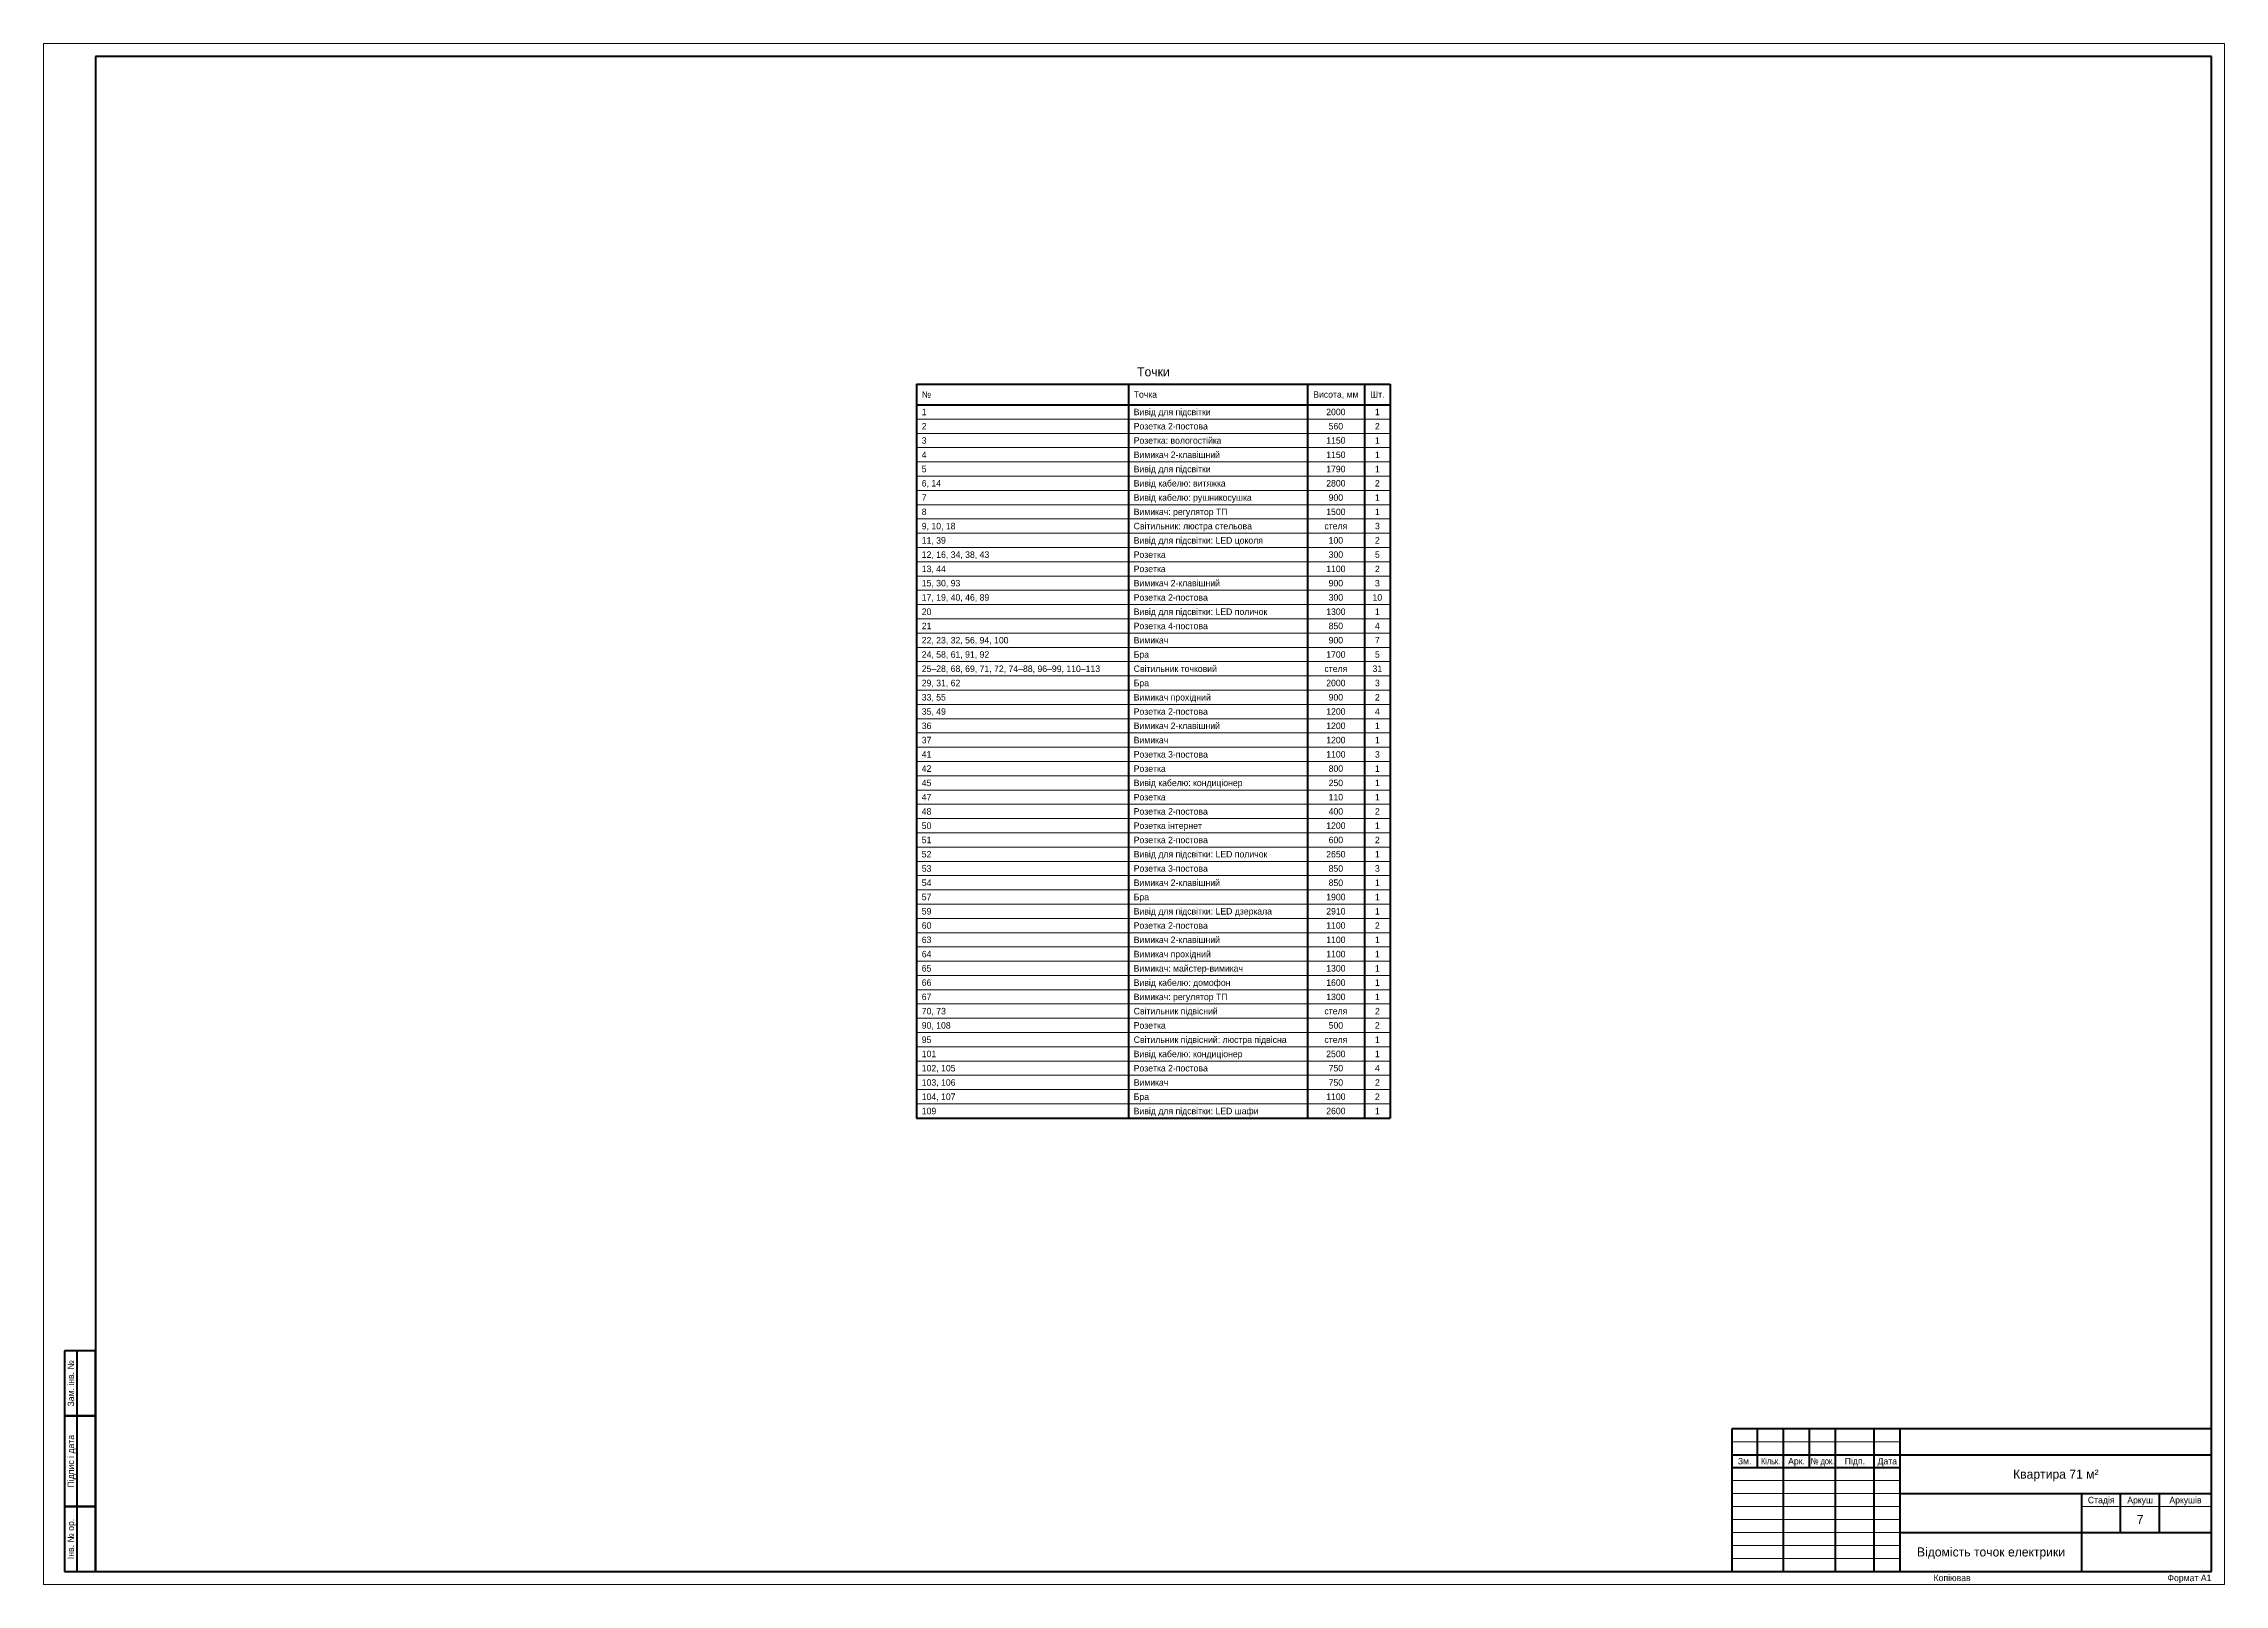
# Paper-space layout '07 Точки' of a CAD drawing. Header units: millimetres. Extents: x 0 to 841, y 0 to 594.
import ezdxf
from ezdxf.enums import TextEntityAlignment as Align

# ---------------------------------------------------------------- set-up
doc = ezdxf.new("R2010")
doc.units = ezdxf.units.MM
doc.layers.add('A-SHEET', color=7, linetype='Continuous')
doc.layers.add('A-TEXT', color=7, linetype='Continuous')
doc.styles.add('PLEX_LIGHT', font='IBMPlexSans-Light.ttf')

# ---------------------------------------------------------------- blocks, each defined once
blk = doc.blocks.new('STAMP_F3')
at = {"lineweight": 50}
for p, q in [((185, 55), (0, 55)), ((0, 55), (0, 0)), ((10, 40), (10, 55)), ((20, 40), (20, 55)), ((30, 40), (30, 55)), ((40, 40), (40, 55)), ((55, 40), (55, 55)), ((65, 0), (65, 55)), ((185, 0), (185, 55)), ((0, 45), (65, 45)), ((65, 45), (185, 45)), ((0, 40), (65, 40)), ((20, 0), (20, 40)), ((40, 0), (40, 40)), ((55, 0), (55, 40)), ((65, 30), (185, 30)), ((135, 0), (135, 30)), ((150, 15), (150, 30)), ((165, 15), (165, 30)), ((65, 15), (185, 15)), ((0, 0), (185, 0))]:
    blk.add_line(p, q, dxfattribs=at)
at = {"lineweight": 18}
for p, q in [((0, 50), (65, 50)), ((0, 35), (65, 35)), ((0, 30), (65, 30)), ((0, 25), (65, 25)), ((0, 20), (65, 20)), ((135, 25), (185, 25)), ((0, 15), (65, 15)), ((0, 10), (65, 10)), ((0, 5), (65, 5))]:
    blk.add_line(p, q, dxfattribs=at)
at = {"style": 'PLEX_LIGHT'}
for s, p in [('Зм.', (5, 42.5)), ('Арк.', (25, 42.5)), ('Підп.', (47.5, 42.5)), ('Дата', (60, 42.5)), ('Стадія', (142.5, 27.5)), ('Аркуш', (157.5, 27.5)), ('Аркушів', (175, 27.5))]:
    blk.add_text(s, height=2.5, dxfattribs=at).set_placement(p, align=Align.MIDDLE_CENTER)
for s, width, p in [('Кільк.', 0.81045, (15, 42.5)), ('№ док.', 0.701948, (35, 42.5))]:
    blk.add_text(s, height=2.5, dxfattribs=dict(at, width=width)).set_placement(p, align=Align.MIDDLE_CENTER)
for tag, height, p in [('CODE', 5, (125, 50)), ('DATE1', 2.5, (60, 37.5)), ('DATE2', 2.5, (60, 32.5)), ('OBJECT_2', 3.5, (125, 31.9)), ('OBJECT', 3.5, (125, 37.5)), ('DATE3', 2.5, (60, 27.5)), ('DATE4', 2.5, (60, 22.5)), ('DATE5', 2.5, (60, 17.5)), ('BUILDING_2', 3.5, (100, 16.9)), ('BUILDING', 3.5, (100, 22.5)), ('STAGE', 3.5, (142.5, 20)), ('SHEET', 3.5, (157.5, 20)), ('SHEETS', 3.5, (175, 20)), ('DATE6', 2.5, (60, 12.5)), ('DATE7', 2.5, (60, 7.5)), ('IMAGE', 3.5, (100, 7.5)), ('ORG', 2.5, (160, 7.5)), ('DATE8', 2.5, (60, 2.5)), ('IMAGE_2', 3.5, (100, 1.9)), ('ORG_2', 2.5, (160, 3.5))]:
    blk.add_attdef(tag, text='', height=height, dxfattribs=at).set_placement(p, align=Align.MIDDLE_CENTER)
for tag, p in [('ROLE1', (1, 37.5)), ('ROLE2', (1, 32.5)), ('NAME1', (21, 37.5)), ('NAME2', (21, 32.5)), ('ROLE3', (1, 27.5)), ('NAME3', (21, 27.5)), ('ROLE4', (1, 22.5)), ('ROLE5', (1, 17.5)), ('NAME4', (21, 22.5)), ('NAME5', (21, 17.5)), ('ROLE6', (1, 12.5)), ('ROLE7', (1, 7.5)), ('NAME6', (21, 12.5)), ('NAME7', (21, 7.5)), ('ROLE8', (1, 2.5)), ('NAME8', (21, 2.5))]:
    blk.add_attdef(tag, text='', height=2.5, dxfattribs=at).set_placement(p, align=Align.MIDDLE_LEFT)

psp = doc.layouts.new('07 Точки')

# ---------------------------------------------------------------- linework, layer by layer
at = {"layer": 'A-SHEET', "lineweight": 18}
for p, q in [((841, 594), (0, 594)), ((0, 594), (0, 0)), ((841, 0), (841, 594)), ((336.65, 449.25), (519.35, 449.25)), ((336.65, 443.75), (519.35, 443.75)), ((336.65, 438.25), (519.35, 438.25)), ((336.65, 432.75), (519.35, 432.75)), ((336.65, 427.25), (519.35, 427.25)), ((336.65, 421.75), (519.35, 421.75)), ((336.65, 416.25), (519.35, 416.25)), ((336.65, 410.75), (519.35, 410.75)), ((336.65, 405.25), (519.35, 405.25)), ((336.65, 399.75), (519.35, 399.75)), ((336.65, 394.25), (519.35, 394.25)), ((336.65, 388.75), (519.35, 388.75)), ((336.65, 383.25), (519.35, 383.25)), ((336.65, 377.75), (519.35, 377.75)), ((336.65, 372.25), (519.35, 372.25)), ((336.65, 366.75), (519.35, 366.75)), ((336.65, 361.25), (519.35, 361.25)), ((336.65, 355.75), (519.35, 355.75)), ((336.65, 350.25), (519.35, 350.25)), ((336.65, 344.75), (519.35, 344.75)), ((336.65, 339.25), (519.35, 339.25)), ((336.65, 333.75), (519.35, 333.75)), ((336.65, 328.25), (519.35, 328.25)), ((336.65, 322.75), (519.35, 322.75)), ((336.65, 317.25), (519.35, 317.25)), ((336.65, 311.75), (519.35, 311.75)), ((336.65, 306.25), (519.35, 306.25)), ((336.65, 300.75), (519.35, 300.75)), ((336.65, 295.25), (519.35, 295.25)), ((336.65, 289.75), (519.35, 289.75)), ((336.65, 284.25), (519.35, 284.25)), ((336.65, 278.75), (519.35, 278.75)), ((336.65, 273.25), (519.35, 273.25)), ((336.65, 267.75), (519.35, 267.75)), ((336.65, 262.25), (519.35, 262.25)), ((336.65, 256.75), (519.35, 256.75)), ((336.65, 251.25), (519.35, 251.25)), ((336.65, 245.75), (519.35, 245.75)), ((336.65, 240.25), (519.35, 240.25)), ((336.65, 234.75), (519.35, 234.75)), ((336.65, 229.25), (519.35, 229.25)), ((336.65, 223.75), (519.35, 223.75)), ((336.65, 218.25), (519.35, 218.25)), ((336.65, 212.75), (519.35, 212.75)), ((336.65, 207.25), (519.35, 207.25)), ((336.65, 201.75), (519.35, 201.75)), ((336.65, 196.25), (519.35, 196.25)), ((336.65, 190.75), (519.35, 190.75)), ((336.65, 185.25), (519.35, 185.25)), ((0, 0), (841, 0))]:
    psp.add_line(p, q, dxfattribs=at)
at = {"layer": 'A-SHEET', "lineweight": 50}
for p, q in [((836, 589), (20, 589)), ((20, 589), (20, 5)), ((836, 5), (836, 589)), ((336.65, 462.75), (519.35, 462.75)), ((336.65, 462.75), (336.65, 179.75)), ((418.38, 462.75), (418.38, 179.75)), ((487.35, 462.75), (487.35, 179.75)), ((509.35, 462.75), (509.35, 179.75)), ((519.35, 462.75), (519.35, 179.75)), ((336.65, 454.75), (519.35, 454.75)), ((336.65, 179.75), (519.35, 179.75)), ((20, 90), (8, 90)), ((8, 90), (8, 65)), ((13, 65), (13, 90)), ((20, 65), (20, 90)), ((20, 65), (8, 65)), ((8, 65), (8, 30)), ((8, 65), (20, 65)), ((13, 30), (13, 65)), ((20, 30), (20, 65)), ((20, 30), (8, 30)), ((8, 30), (8, 5)), ((8, 30), (20, 30)), ((13, 5), (13, 30)), ((20, 5), (20, 30)), ((8, 5), (20, 5)), ((20, 5), (836, 5))]:
    psp.add_line(p, q, dxfattribs=at)

# ---------------------------------------------------------------- block references
at = {"layer": 'A-SHEET'}
psp.add_blockref('STAMP_F3', (651, 5), dxfattribs=at).add_auto_attribs({'OBJECT': 'Квартира 71 м²', 'IMAGE': 'Відомість точок електрики', 'SHEET': '7'})

# ---------------------------------------------------------------- texts
at = {"layer": 'A-SHEET', "style": 'PLEX_LIGHT'}
for s, p in [('Зам. інв. №', (10.5, 77.5)), ('Підпис і дата', (10.5, 47.5)), ('Інв. № ор.', (10.5, 17.5))]:
    psp.add_text(s, height=2.5, rotation=90, dxfattribs=at).set_placement(p, align=Align.MIDDLE_CENTER)
psp.add_text('Копіював', height=2.5, dxfattribs=at).set_placement((736, 2.5), align=Align.MIDDLE_CENTER)
psp.add_text('Формат A1', height=2.5, dxfattribs=at).set_placement((836, 2.5), align=Align.MIDDLE_RIGHT)
at = {"layer": 'A-TEXT', "style": 'PLEX_LIGHT'}
for s, height, p in [('Точки', 3.5, (428, 467.5)), ('Висота, мм', 2.5, (498.35, 458.75)), ('Шт.', 2.5, (514.35, 458.75)), ('2000', 2.5, (498.35, 452)), ('560', 2.5, (498.35, 446.5)), ('2', 2.5, (514.35, 446.5)), ('1', 2.5, (514.35, 452)), ('1150', 2.5, (498.35, 441)), ('1', 2.5, (514.35, 441)), ('1150', 2.5, (498.35, 435.5)), ('1790', 2.5, (498.35, 430)), ('1', 2.5, (514.35, 435.5)), ('1', 2.5, (514.35, 430)), ('2800', 2.5, (498.35, 424.5)), ('2', 2.5, (514.35, 424.5)), ('1500', 2.5, (498.35, 413.5)), ('900', 2.5, (498.35, 419)), ('1', 2.5, (514.35, 419)), ('1', 2.5, (514.35, 413.5)), ('стеля', 2.5, (498.35, 408)), ('100', 2.5, (498.35, 402.5)), ('3', 2.5, (514.35, 408)), ('2', 2.5, (514.35, 402.5)), ('300', 2.5, (498.35, 397)), ('5', 2.5, (514.35, 397)), ('1100', 2.5, (498.35, 391.5)), ('900', 2.5, (498.35, 386)), ('3', 2.5, (514.35, 386)), ('2', 2.5, (514.35, 391.5)), ('300', 2.5, (498.35, 380.5)), ('10', 2.5, (514.35, 380.5)), ('1300', 2.5, (498.35, 375)), ('850', 2.5, (498.35, 369.5)), ('4', 2.5, (514.35, 369.5)), ('1', 2.5, (514.35, 375)), ('900', 2.5, (498.35, 364)), ('7', 2.5, (514.35, 364)), ('стеля', 2.5, (498.35, 353)), ('1700', 2.5, (498.35, 358.5)), ('31', 2.5, (514.35, 353)), ('5', 2.5, (514.35, 358.5)), ('2000', 2.5, (498.35, 347.5)), ('3', 2.5, (514.35, 347.5)), ('1200', 2.5, (498.35, 336.5)), ('900', 2.5, (498.35, 342)), ('4', 2.5, (514.35, 336.5)), ('2', 2.5, (514.35, 342)), ('1200', 2.5, (498.35, 331)), ('1', 2.5, (514.35, 331)), ('1200', 2.5, (498.35, 325.5)), ('1100', 2.5, (498.35, 320)), ('3', 2.5, (514.35, 320)), ('1', 2.5, (514.35, 325.5)), ('800', 2.5, (498.35, 314.5)), ('1', 2.5, (514.35, 314.5)), ('250', 2.5, (498.35, 309)), ('110', 2.5, (498.35, 303.5)), ('1', 2.5, (514.35, 309)), ('1', 2.5, (514.35, 303.5)), ('400', 2.5, (498.35, 298)), ('2', 2.5, (514.35, 298)), ('1200', 2.5, (498.35, 292.5)), ('600', 2.5, (498.35, 287)), ('2', 2.5, (514.35, 287)), ('1', 2.5, (514.35, 292.5)), ('2650', 2.5, (498.35, 281.5)), ('1', 2.5, (514.35, 281.5)), ('850', 2.5, (498.35, 276)), ('850', 2.5, (498.35, 270.5)), ('3', 2.5, (514.35, 276)), ('1', 2.5, (514.35, 270.5)), ('2910', 2.5, (498.35, 259.5)), ('1900', 2.5, (498.35, 265)), ('1', 2.5, (514.35, 265)), ('1', 2.5, (514.35, 259.5)), ('1100', 2.5, (498.35, 254)), ('2', 2.5, (514.35, 254)), ('1100', 2.5, (498.35, 248.5)), ('1100', 2.5, (498.35, 243)), ('1', 2.5, (514.35, 248.5)), ('1', 2.5, (514.35, 243)), ('1300', 2.5, (498.35, 237.5)), ('1', 2.5, (514.35, 237.5)), ('1600', 2.5, (498.35, 232)), ('1300', 2.5, (498.35, 226.5)), ('1', 2.5, (514.35, 232)), ('1', 2.5, (514.35, 226.5)), ('стеля', 2.5, (498.35, 221)), ('2', 2.5, (514.35, 221)), ('стеля', 2.5, (498.35, 210)), ('500', 2.5, (498.35, 215.5)), ('2', 2.5, (514.35, 215.5)), ('1', 2.5, (514.35, 210)), ('2500', 2.5, (498.35, 204.5)), ('1', 2.5, (514.35, 204.5)), ('750', 2.5, (498.35, 199)), ('750', 2.5, (498.35, 193.5)), ('4', 2.5, (514.35, 199)), ('2', 2.5, (514.35, 193.5)), ('1100', 2.5, (498.35, 188)), ('2', 2.5, (514.35, 188)), ('2600', 2.5, (498.35, 182.5)), ('1', 2.5, (514.35, 182.5))]:
    psp.add_text(s, height=height, dxfattribs=at).set_placement(p, align=Align.MIDDLE_CENTER)
for s, p in [('№', (338.65, 458.75)), ('Точка', (420.38, 458.75)), ('2', (338.65, 446.5)), ('1', (338.65, 452)), ('Вивід для підсвітки', (420.38, 452)), ('Розетка 2-постова', (420.38, 446.5)), ('3', (338.65, 441)), ('Розетка: вологостійка', (420.38, 441)), ('4', (338.65, 435.5)), ('5', (338.65, 430)), ('Вимикач 2-клавішний', (420.38, 435.5)), ('Вивід для підсвітки', (420.38, 430)), ('6, 14', (338.65, 424.5)), ('Вивід кабелю: витяжка', (420.38, 424.5)), ('8', (338.65, 413.5)), ('7', (338.65, 419)), ('Вивід кабелю: рушникосушка', (420.38, 419)), ('Вимикач: регулятор ТП', (420.38, 413.5)), ('9, 10, 18', (338.65, 408)), ('11, 39', (338.65, 402.5)), ('Світильник: люстра стельова', (420.38, 408)), ('Вивід для підсвітки: LED цоколя', (420.38, 402.5)), ('12, 16, 34, 38, 43', (338.65, 397)), ('Розетка', (420.38, 397)), ('13, 44', (338.65, 391.5)), ('15, 30, 93', (338.65, 386)), ('Розетка', (420.38, 391.5)), ('Вимикач 2-клавішний', (420.38, 386)), ('17, 19, 40, 46, 89', (338.65, 380.5)), ('Розетка 2-постова', (420.38, 380.5)), ('20', (338.65, 375)), ('21', (338.65, 369.5)), ('Вивід для підсвітки: LED поличок', (420.38, 375)), ('Розетка 4-постова', (420.38, 369.5)), ('22, 23, 32, 56, 94, 100', (338.65, 364)), ('Вимикач', (420.38, 364)), ('24, 58, 61, 91, 92', (338.65, 358.5)), ('25–28, 68, 69, 71, 72, 74–88, 96–99, 110–113', (338.65, 353)), ('Світильник точковий', (420.38, 353)), ('Бра', (420.38, 358.5)), ('29, 31, 62', (338.65, 347.5)), ('Бра', (420.38, 347.5)), ('33, 55', (338.65, 342)), ('35, 49', (338.65, 336.5)), ('Вимикач прохідний', (420.38, 342)), ('Розетка 2-постова', (420.38, 336.5)), ('36', (338.65, 331)), ('Вимикач 2-клавішний', (420.38, 331)), ('41', (338.65, 320)), ('37', (338.65, 325.5)), ('Вимикач', (420.38, 325.5)), ('Розетка 3-постова', (420.38, 320)), ('42', (338.65, 314.5)), ('Розетка', (420.38, 314.5)), ('45', (338.65, 309)), ('47', (338.65, 303.5)), ('Вивід кабелю: кондиціонер', (420.38, 309)), ('Розетка', (420.38, 303.5)), ('48', (338.65, 298)), ('Розетка 2-постова', (420.38, 298)), ('50', (338.65, 292.5)), ('51', (338.65, 287)), ('Розетка інтернет', (420.38, 292.5)), ('Розетка 2-постова', (420.38, 287)), ('52', (338.65, 281.5)), ('Вивід для підсвітки: LED поличок', (420.38, 281.5)), ('53', (338.65, 276)), ('54', (338.65, 270.5)), ('Розетка 3-постова', (420.38, 276)), ('Вимикач 2-клавішний', (420.38, 270.5)), ('57', (338.65, 265)), ('59', (338.65, 259.5)), ('Бра', (420.38, 265)), ('Вивід для підсвітки: LED дзеркала', (420.38, 259.5)), ('60', (338.65, 254)), ('Розетка 2-постова', (420.38, 254)), ('63', (338.65, 248.5)), ('64', (338.65, 243)), ('Вимикач 2-клавішний', (420.38, 248.5)), ('Вимикач прохідний', (420.38, 243)), ('65', (338.65, 237.5)), ('Вимикач: майстер-вимикач', (420.38, 237.5)), ('66', (338.65, 232)), ('67', (338.65, 226.5)), ('Вивід кабелю: домофон', (420.38, 232)), ('Вимикач: регулятор ТП', (420.38, 226.5)), ('70, 73', (338.65, 221)), ('Світильник підвісний', (420.38, 221)), ('90, 108', (338.65, 215.5)), ('95', (338.65, 210)), ('Світильник підвісний: люстра підвісна', (420.38, 210)), ('Розетка', (420.38, 215.5)), ('101', (338.65, 204.5)), ('Вивід кабелю: кондиціонер', (420.38, 204.5)), ('102, 105', (338.65, 199)), ('103, 106', (338.65, 193.5)), ('Розетка 2-постова', (420.38, 199)), ('Вимикач', (420.38, 193.5)), ('104, 107', (338.65, 188)), ('Бра', (420.38, 188)), ('109', (338.65, 182.5)), ('Вивід для підсвітки: LED шафи', (420.38, 182.5))]:
    psp.add_text(s, height=2.5, dxfattribs=at).set_placement(p, align=Align.MIDDLE_LEFT)

doc.saveas('drawing.dxf')
